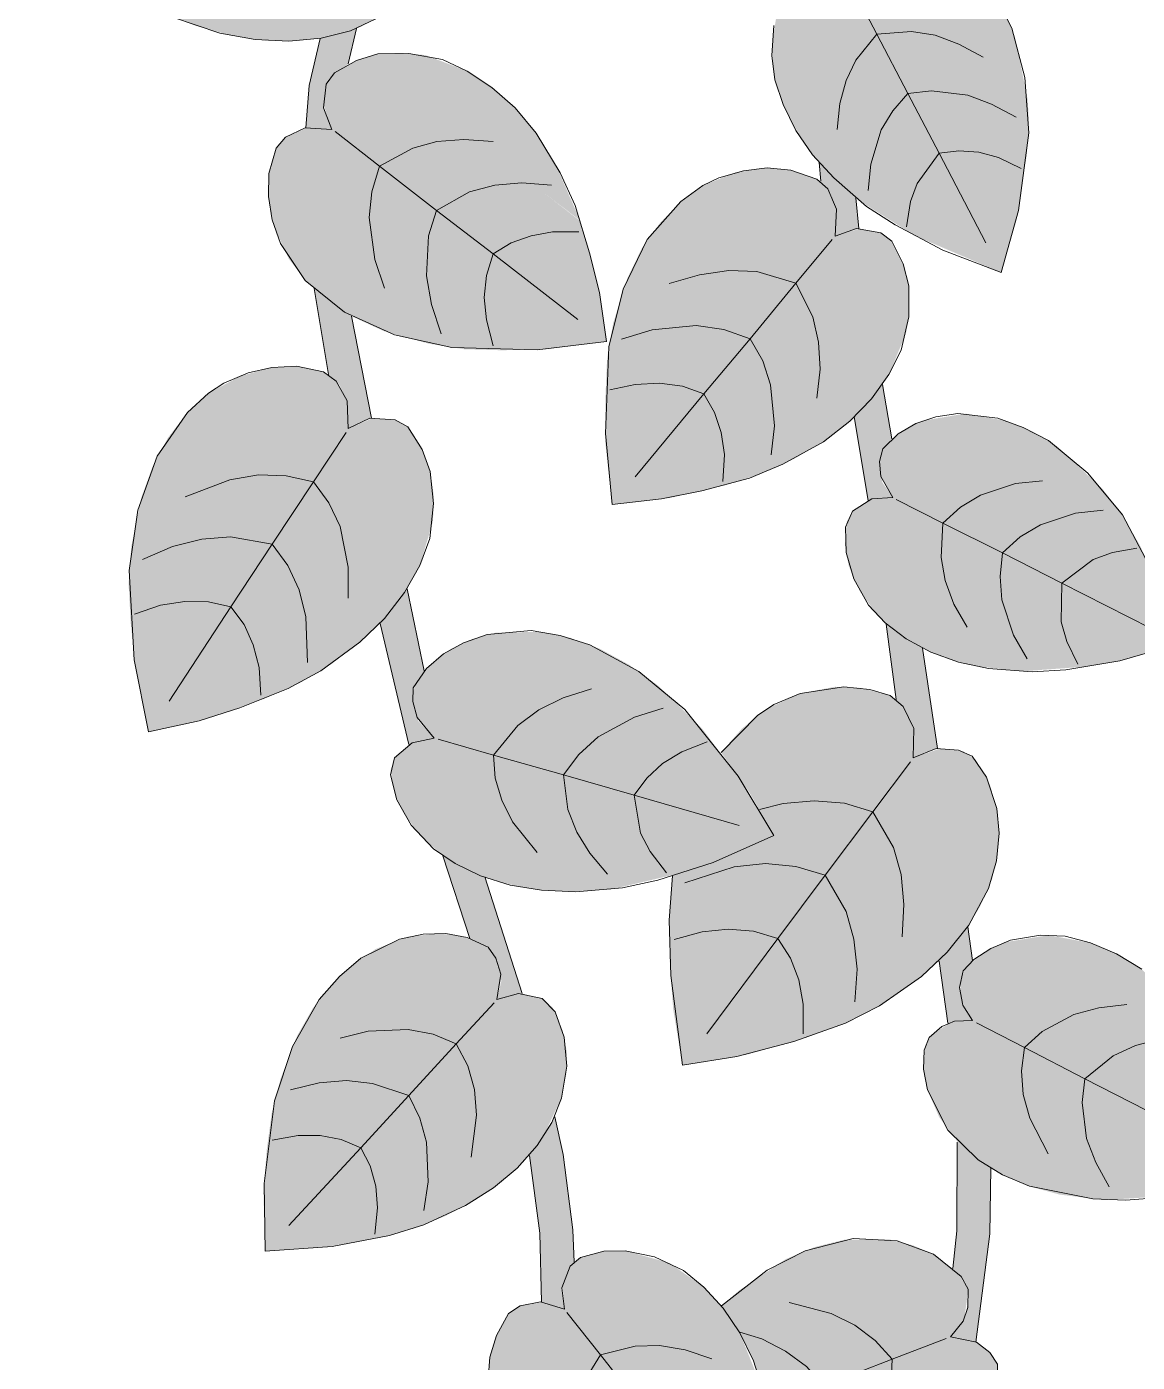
# Model space of a CAD drawing. Header units: centimetres. Extents: x 0 to 879, y -664 to 265.
# Drawn here: x 288.28 to 308.45, y -440.48 to -416.23 of the extents above; entities that cross this region are included whole.
import ezdxf

# ---------------------------------------------------------------- set-up
doc = ezdxf.new("R2010")
doc.units = ezdxf.units.CM
doc.layers.add('VEG-HOJAS', color=117, linetype='Continuous', lineweight=18, true_color=0x2e5e38)
doc.layers.add('VEG-NERVIOS', color=115, linetype='Continuous', lineweight=9, true_color=0x528c5c)
doc.layers.add('VEG-RELLENO', color=253, linetype='Continuous', true_color=0x96c896)

# ---------------------------------------------------------------- blocks, each defined once
blk = doc.blocks.new('VEG_Pothos_colgante_ALZADO')
at = {"layer": 'VEG-RELLENO', "true_color": 0x87a96a}
h = blk.add_hatch(color=63, dxfattribs=at)
h.dxf.hatch_style = 1
h.paths.add_polyline_path([(-12.07, -62.33), (-13.16, -61.81), (-13.24, -61.55), (-13.54, -61.3), (-13.9, -61.23), (-13.64, -60.89), (-11.82, -61.78), (-10.87, -62.13), (-10.74, -62.25), (-10.7, -62.42), (-10.8, -62.62), (-11.02, -62.7)])
h.paths.add_polyline_path([(-17.54, -60.3), (-18.04, -60.41), (-18.03, -60.25), (-18.12, -60), (-17.83, -60.06), (-17.59, -60), (-17.45, -59.91), (-17.36, -59.71), (-16.58, -59.75), (-16.16, -59.86), (-17.02, -60.33)])
h.paths.add_polyline_path([(-20.4, -61.62), (-20.82, -61.94), (-21.01, -61.94), (-21.3, -62.03), (-21.54, -62.26), (-21.7, -61.88), (-20.76, -61.14), (-20.03, -60.66), (-19.68, -60.85), (-19.36, -60.94)])
h.paths.add_polyline_path([(-23.95, -65.07), (-24.56, -65.9), (-24.98, -65.68), (-24.58, -65.37), (-24.41, -64.99), (-24.42, -64.71), (-24.08, -64.26)])
h.paths.add_polyline_path([(-25.88, -68.79), (-26.19, -69.01), (-26.3, -69.23), (-26.33, -69.59), (-26.18, -69.98), (-26.65, -69.95), (-26.59, -69.18), (-26.39, -68.33), (-25.73, -68.15)])
h.paths.add_polyline_path([(-25.82, -73.37), (-25.46, -75.22), (-25.88, -75.41), (-25.9, -74.91), (-26.04, -74.62), (-26.24, -74.43), (-26.5, -72.87)])
h.paths.add_polyline_path([(-24.81, -78.32), (-24.5, -79.81), (-24.7, -80.12), (-24.71, -80.37), (-24.61, -80.72), (-24.32, -81.03), (-24.78, -81.15), (-25.3, -78.95)])
h.paths.add_polyline_path([(-23.4, -83.55), (-22.72, -85.67), (-23.18, -85.78), (-23.1, -85.44), (-23.17, -85.11), (-23.34, -84.83), (-23.67, -84.67), (-24.16, -83.17)])
h.paths.add_polyline_path([(-21.99, -88.56), (-21.8, -89.96), (-21.78, -90.55), (-22, -91.01), (-21.95, -91.4), (-22.37, -91.27), (-22.4, -90.02), (-22.59, -88.61), (-22.13, -87.91)])
h.paths.add_polyline_path([(-22.19, -94.83), (-22.45, -96.27), (-22.88, -96.36), (-22.78, -95.96), (-22.92, -95.49), (-22.71, -94.31)])
h.paths.add_polyline_path([(-22.87, -100.36), (-23.01, -100.57), (-23.09, -100.86), (-23, -101.32), (-23.43, -101.23), (-23.47, -100.05), (-22.88, -99.67)])
h.paths.add_polyline_path([(-22, -105.55), (-22.39, -105.8), (-22.43, -105.35), (-22.62, -105.02), (-22.07, -105.29)])
h.paths.add_polyline_path([(-21.43, -109.68), (-21.15, -109.31), (-21.11, -109.59), (-20.93, -109.85), (-21.36, -109.91)])
h = blk.add_hatch(color=63, dxfattribs=at)
h.dxf.hatch_style = 1
h.paths.add_polyline_path([(-10.92, -62), (-11.75, -61.11), (-11.72, -60.84), (-11.81, -60.62), (-12, -60.44), (-12.29, -60.36), (-12.11, -60.17), (-12.05, -60.02), (-11.53, -60.47), (-10.37, -61.7), (-10.46, -62)])
h.paths.add_polyline_path([(-15.87, -64.83), (-16.39, -66.5), (-16.57, -66.65), (-16.74, -66.94), (-16.77, -67.33), (-17.15, -67.11), (-16.74, -65.51), (-16.58, -65.05)])
h.paths.add_polyline_path([(-16.61, -71.78), (-17.04, -71.92), (-16.99, -71.5), (-17.12, -71.14), (-17.3, -70.92), (-17.33, -70.58), (-16.66, -71.22)])
h.paths.add_polyline_path([(-16.18, -74.61), (-16.01, -75.6), (-16.2, -75.86), (-16.22, -76.15), (-16.18, -76.39), (-15.99, -76.66), (-16.44, -76.72), (-16.69, -75.2)])
h.paths.add_polyline_path([(-15.45, -79.4), (-15.18, -81.22), (-15.62, -81.39), (-15.59, -80.93), (-15.75, -80.54), (-15.93, -80.33), (-16.11, -78.96)])
h.paths.add_polyline_path([(-14.54, -85.07), (-14.71, -85.26), (-14.78, -85.56), (-14.72, -85.88), (-14.54, -86.16), (-14.99, -86.21), (-15.15, -85.08), (-14.63, -84.46)])
h.paths.add_polyline_path([(-14.23, -90.01), (-14.48, -92), (-14.94, -91.9), (-14.69, -91.57), (-14.61, -91.21), (-14.65, -90.96), (-14.9, -90.66), (-14.83, -89.98), (-14.82, -88.37), (-14.21, -88.84)])
h.paths.add_polyline_path([(-15.04, -94.45), (-15.41, -95.75), (-15.61, -95.85), (-15.79, -96.1), (-15.87, -96.33), (-15.85, -96.67), (-16.26, -96.49), (-15.78, -94.84)])
h.paths.add_polyline_path([(-16.55, -99.75), (-17.09, -102.48), (-17.56, -102.39), (-17.33, -102.09), (-17.27, -101.88), (-17.26, -101.44), (-17.45, -101.11), (-16.99, -99.08)])
h.paths.add_polyline_path([(-17.47, -104.91), (-17.66, -106.25), (-17.89, -106.49), (-18.01, -106.86), (-17.95, -107.3), (-18.39, -107.16), (-18.14, -105.35)])
h.paths.add_polyline_path([(-18.72, -115.08), (-18.92, -116.89), (-19.19, -117.09), (-19.32, -117.42), (-19.32, -117.79), (-19.17, -118.13), (-19.65, -118.1), (-19.37, -115.53)])
h.paths.add_polyline_path([(-19.22, -121.38), (-19.19, -122.85), (-19.64, -122.85), (-19.5, -122.55), (-19.49, -122.29), (-19.56, -121.99), (-19.82, -121.72), (-19.81, -120.81)])
h.paths.add_polyline_path([(-19.01, -124.81), (-18.81, -126.16), (-18.99, -126.41), (-19.01, -126.73), (-18.95, -126.99), (-18.75, -127.28), (-19.21, -127.32), (-19.53, -125.4)])
h.paths.add_polyline_path([(-18, -130.07), (-17.49, -132.41), (-17.94, -132.52), (-17.85, -132.17), (-17.88, -131.9), (-18.01, -131.61), (-18.31, -131.42), (-18.71, -129.64)])
at = {"layer": 'VEG-RELLENO', "true_color": 0x679d60}
h = blk.add_hatch(color=83, dxfattribs=at)
h.dxf.hatch_style = 1
h.paths.add_polyline_path([(-31.72, -66.18), (-30.95, -65.32), (-30.32, -64.74), (-29.75, -64.28), (-29.17, -63.9), (-28.35, -63.52), (-27.74, -63.33), (-27.14, -63.24), (-26.56, -63.24), (-26.04, -63.32), (-25.42, -63.58), (-24.94, -63.93), (-24.65, -64.27), (-24.42, -64.71), (-24.41, -64.99), (-24.62, -65.42), (-24.98, -65.68), (-24.54, -65.93), (-24.32, -66.27), (-24.29, -66.54), (-24.45, -67), (-24.68, -67.37), (-24.99, -67.69), (-25.38, -67.97), (-25.68, -68.13), (-26.18, -68.29), (-26.76, -68.37), (-27.36, -68.37), (-27.99, -68.28), (-28.65, -68.1), (-29.28, -67.85), (-29.92, -67.5), (-30.83, -66.9)])
h.paths.add_polyline_path([(-26.54, -65.28), (-27.38, -64.99), (-28.24, -64.83), (-29.11, -64.77), (-30, -64.86), (-29.16, -65.15), (-28.3, -65.31), (-27.43, -65.37)], flags=0)
at = {"layer": 'VEG-RELLENO', "true_color": 0x6ba263}
h = blk.add_hatch(color=83, dxfattribs=at)
h.dxf.hatch_style = 1
h.paths.add_polyline_path([(-14.02, -72.58), (-15.59, -71.91), (-16.62, -71.26), (-17.2, -70.72), (-17.56, -70.29), (-17.83, -69.84), (-18.04, -69.38), (-18.16, -68.93), (-18.18, -68.36), (-18.09, -67.85), (-17.94, -67.52), (-17.69, -67.19), (-17.48, -67.1), (-17.09, -67.12), (-16.77, -67.33), (-16.72, -66.89), (-16.52, -66.59), (-16.32, -66.47), (-15.89, -66.44), (-15.51, -66.5), (-14.78, -66.85), (-14.25, -67.39), (-13.98, -67.82), (-13.77, -68.31), (-13.54, -69.44), (-13.52, -69.83), (-13.52, -70.04), (-13.54, -70.24), (-13.56, -70.46), (-13.74, -71.61)])
h.paths.add_polyline_path([(-13.52, -70.03), (-14.05, -69.39), (-14.63, -68.86), (-15.19, -68.45), (-15.6, -68.24), (-15.16, -68.88), (-14.33, -69.69), (-13.54, -70.24)], flags=0)
at = {"layer": 'VEG-RELLENO', "true_color": 0xced696}
h = blk.add_hatch(color=71, dxfattribs=at)
h.dxf.hatch_style = 1
h.paths.add_polyline_path([(-15.6, -68.24), (-14.63, -68.86), (-14.05, -69.39), (-13.52, -70.03), (-13.54, -70.24), (-14.33, -69.69), (-14.91, -69.15), (-15.36, -68.63)])
at = {"layer": 'VEG-RELLENO', "true_color": 0x6ca464}
h = blk.add_hatch(color=83, dxfattribs=at)
h.dxf.hatch_style = 1
h.paths.add_polyline_path([(-21.19, -73.83), (-22.27, -73.97), (-23.09, -73.99), (-23.78, -73.97), (-24.42, -73.87), (-25.24, -73.64), (-25.78, -73.39), (-26.25, -73.08), (-26.66, -72.72), (-26.96, -72.33), (-27.22, -71.76), (-27.33, -71.2), (-27.32, -70.78), (-27.19, -70.32), (-27.02, -70.12), (-26.6, -69.94), (-26.18, -69.98), (-26.33, -69.53), (-26.28, -69.16), (-26.13, -68.95), (-25.73, -68.73), (-25.34, -68.61), (-24.93, -68.59), (-24.48, -68.63), (-23.72, -68.92), (-23.27, -69.22), (-22.85, -69.59), (-22.47, -70.05), (-22.13, -70.58), (-21.67, -71.63), (-22.32, -71.14), (-23.04, -70.75), (-23.79, -70.45), (-24.61, -70.27), (-23.95, -70.78), (-23.23, -71.16), (-22.47, -71.47), (-21.67, -71.64), (-21.35, -72.78)])
at = {"layer": 'VEG-RELLENO', "true_color": 0xced696}
h = blk.add_hatch(color=71, dxfattribs=at)
h.dxf.hatch_style = 1
h.paths.add_polyline_path([(-24.61, -70.27), (-23.79, -70.45), (-23.04, -70.75), (-22.32, -71.14), (-21.67, -71.64), (-22.47, -71.47), (-23.23, -71.16), (-23.95, -70.78)])
at = {"layer": 'VEG-RELLENO', "true_color": 0x6aa162}
h = blk.add_hatch(color=83, dxfattribs=at)
h.dxf.hatch_style = 1
h.paths.add_polyline_path([(-21.09, -76.79), (-21.21, -75.68), (-21.21, -74.85), (-21.18, -74.15), (-21.07, -73.5), (-20.81, -72.68), (-20.55, -72.14), (-20.22, -71.68), (-19.84, -71.29), (-19.44, -71), (-18.85, -70.76), (-18.27, -70.68), (-17.84, -70.72), (-17.37, -70.88), (-17.17, -71.06), (-16.99, -71.5), (-17.04, -71.92), (-16.59, -71.78), (-16.21, -71.86), (-16.01, -72.01), (-15.8, -72.42), (-15.7, -72.82), (-15.69, -73.23), (-15.75, -73.68), (-16.06, -74.43), (-16.38, -74.87), (-16.77, -75.28), (-17.25, -75.65), (-17.8, -75.97), (-18.38, -76.23), (-19.03, -76.44), (-20.03, -76.67)])
h.paths.add_polyline_path([(-17.8, -73.15), (-18.34, -73.79), (-18.77, -74.49), (-19.11, -75.23), (-19.33, -76.04), (-18.79, -75.4), (-18.36, -74.7), (-18.02, -73.96)], flags=0)
at = {"layer": 'VEG-RELLENO', "true_color": 0xced696}
h = blk.add_hatch(color=71, dxfattribs=at)
h.dxf.hatch_style = 1
h.paths.add_polyline_path([(-17.8, -73.15), (-18.02, -73.96), (-18.36, -74.7), (-18.79, -75.4), (-19.33, -76.04), (-19.11, -75.23), (-18.77, -74.49), (-18.34, -73.79)])
at = {"layer": 'VEG-RELLENO', "true_color": 0x679d60}
h = blk.add_hatch(color=83, dxfattribs=at)
h.dxf.hatch_style = 1
h.paths.add_polyline_path([(-29.51, -80.92), (-29.74, -79.8), (-29.83, -78.95), (-29.87, -78.23), (-29.82, -77.55), (-29.64, -76.67), (-29.43, -76.09), (-29.15, -75.57), (-28.8, -75.12), (-28.42, -74.77), (-27.84, -74.46), (-27.27, -74.3), (-26.82, -74.28), (-26.33, -74.38), (-26.1, -74.55), (-25.87, -74.97), (-25.88, -75.41), (-25.43, -75.22), (-25.03, -75.25), (-24.8, -75.38), (-24.54, -75.79), (-24.39, -76.19), (-24.33, -76.61), (-24.34, -77.09), (-24.58, -77.9), (-24.86, -78.39), (-25.22, -78.86), (-25.67, -79.29), (-26.19, -79.69), (-26.76, -80.03), (-27.41, -80.32), (-28.42, -80.67)])
h.paths.add_polyline_path([(-27.35, -76.24), (-27.73, -77.02), (-27.98, -77.83), (-28.14, -78.67), (-28.16, -79.54), (-27.77, -78.76), (-27.52, -77.94), (-27.37, -77.11)], flags=0)
h = blk.add_hatch(color=83, dxfattribs=at)
h.dxf.hatch_style = 1
h.paths.add_polyline_path([(-10.76, -79.31), (-11.71, -79.59), (-12.43, -79.73), (-13.66, -79.82), (-14.44, -79.73), (-14.97, -79.6), (-15.46, -79.4), (-15.89, -79.14), (-16.24, -78.84), (-16.58, -78.38), (-16.79, -77.91), (-16.86, -77.54), (-16.83, -77.11), (-16.72, -76.91), (-16.37, -76.69), (-15.99, -76.66), (-16.21, -76.28), (-16.22, -75.93), (-16.12, -75.72), (-15.79, -75.44), (-15.46, -75.27), (-14.67, -75.14), (-13.93, -75.27), (-13.46, -75.46), (-13.01, -75.73), (-12.18, -76.51), (-11.82, -76.98), (-11.51, -77.52), (-11.09, -78.38)])
h.paths.add_polyline_path([(-15.13, -77.91), (-14.6, -78.46), (-13.99, -78.92), (-13.34, -79.3), (-12.61, -79.58), (-13.15, -79.02), (-13.76, -78.57), (-14.41, -78.18)], flags=0)
at = {"layer": 'VEG-RELLENO', "true_color": 0xced696}
h = blk.add_hatch(color=71, dxfattribs=at)
h.dxf.hatch_style = 1
h.paths.add_polyline_path([(-27.35, -76.24), (-27.37, -77.11), (-27.52, -77.94), (-27.77, -78.76), (-28.16, -79.54), (-28.14, -78.67), (-27.98, -77.83), (-27.73, -77.02)])
h = blk.add_hatch(color=71, dxfattribs=at)
h.dxf.hatch_style = 1
h.paths.add_polyline_path([(-15.13, -77.91), (-14.41, -78.18), (-13.76, -78.57), (-13.15, -79.02), (-12.61, -79.58), (-13.34, -79.3), (-13.99, -78.92), (-14.6, -78.46)])
at = {"layer": 'VEG-RELLENO', "true_color": 0x689d60}
h = blk.add_hatch(color=83, dxfattribs=at)
h.dxf.hatch_style = 1
h.paths.add_polyline_path([(-18.15, -82.8), (-19.09, -83.23), (-19.83, -83.48), (-21.11, -83.78), (-21.96, -83.82), (-22.56, -83.77), (-23.12, -83.65), (-23.64, -83.46), (-24.08, -83.23), (-24.55, -82.83), (-24.88, -82.39), (-25.04, -82.03), (-25.11, -81.61), (-25.04, -81.39), (-24.72, -81.12), (-24.32, -81.03), (-24.63, -80.66), (-24.72, -80.29), (-24.66, -80.04), (-24.36, -79.67), (-24.03, -79.42), (-23.65, -79.24), (-23.21, -79.12), (-22.39, -79.1), (-21.85, -79.21), (-21.31, -79.41), (-20.78, -79.7), (-20.25, -80.08), (-19.46, -80.85), (-18.7, -81.87)])
h.paths.add_polyline_path([(-22.71, -80.67), (-22.09, -81.26), (-21.4, -81.72), (-20.67, -82.11), (-19.87, -82.38), (-20.48, -81.79), (-21.17, -81.33), (-21.9, -80.94)], flags=0)
at = {"layer": 'VEG-RELLENO', "true_color": 0x63965c}
h = blk.add_hatch(color=83, dxfattribs=at)
h.dxf.hatch_style = 1
h.paths.add_polyline_path([(-19.81, -86.97), (-19.98, -85.95), (-20.04, -85.1), (-20.04, -84.08), (-19.99, -83.53), (-19.09, -83.23), (-18.15, -82.8), (-18.6, -82.01), (-19.11, -81.29), (-18.73, -80.86), (-18.3, -80.51), (-17.67, -80.22), (-17.04, -80.1), (-16.57, -80.12), (-16.04, -80.26), (-15.8, -80.46), (-15.59, -80.93), (-15.62, -81.39), (-15.13, -81.22), (-14.71, -81.27), (-14.48, -81.43), (-14.23, -81.87), (-14.1, -82.31), (-14.06, -82.76), (-14.11, -83.26), (-14.19, -83.6), (-14.41, -84.1), (-14.73, -84.6), (-15.14, -85.07), (-15.65, -85.5), (-16.23, -85.89), (-16.85, -86.21), (-17.56, -86.47), (-18.64, -86.78)])
h.paths.add_polyline_path([(-16.27, -82.88), (-17.13, -83.21), (-17.9, -83.67), (-18.62, -84.22), (-19.26, -84.88), (-18.4, -84.55), (-17.62, -84.09), (-16.9, -83.55)], flags=0)
at = {"layer": 'VEG-RELLENO', "true_color": 0xced696}
h = blk.add_hatch(color=71, dxfattribs=at)
h.dxf.hatch_style = 1
h.paths.add_polyline_path([(-22.71, -80.67), (-21.9, -80.94), (-21.17, -81.33), (-20.48, -81.79), (-19.87, -82.38), (-20.67, -82.11), (-21.4, -81.72), (-22.09, -81.26)])
h = blk.add_hatch(color=71, dxfattribs=at)
h.dxf.hatch_style = 1
h.paths.add_polyline_path([(-16.27, -82.88), (-16.9, -83.55), (-17.62, -84.09), (-18.4, -84.55), (-19.26, -84.88), (-18.62, -84.22), (-17.9, -83.67), (-17.13, -83.21)])
at = {"layer": 'VEG-RELLENO', "true_color": 0x6da565}
h = blk.add_hatch(color=83, dxfattribs=at)
h.dxf.hatch_style = 1
h.paths.add_polyline_path([(-27.39, -90.35), (-27.42, -89.29), (-27.36, -88.5), (-27.27, -87.84), (-27.11, -87.22), (-26.81, -86.44), (-26.52, -85.93), (-26.17, -85.49), (-25.78, -85.13), (-25.38, -84.86), (-24.8, -84.64), (-24.25, -84.58), (-23.85, -84.62), (-23.41, -84.78), (-23.23, -84.96), (-23.1, -85.38), (-23.18, -85.78), (-22.73, -85.67), (-22.36, -85.76), (-22.17, -85.92), (-21.99, -86.33), (-21.91, -86.73), (-21.92, -87.13), (-22.01, -87.57), (-22.35, -88.29), (-22.68, -88.71), (-23.09, -89.09), (-23.57, -89.42), (-24.12, -89.71), (-24.7, -89.94), (-25.35, -90.11), (-26.34, -90.28)])
h.paths.add_polyline_path([(-24.7, -86.29), (-25.38, -86.75), (-25.97, -87.3), (-26.48, -87.92), (-26.9, -88.62), (-26.22, -88.16), (-25.64, -87.61), (-25.12, -87)], flags=0)
at = {"layer": 'VEG-RELLENO', "true_color": 0x64985d}
h = blk.add_hatch(color=83, dxfattribs=at)
h.dxf.hatch_style = 1
h.paths.add_polyline_path([(-9.19, -88.93), (-10.16, -89.21), (-10.9, -89.34), (-12.16, -89.42), (-12.96, -89.32), (-13.51, -89.17), (-14, -88.96), (-14.44, -88.69), (-14.8, -88.38), (-15.15, -87.91), (-15.36, -87.42), (-15.43, -87.04), (-15.4, -86.61), (-15.28, -86.41), (-14.93, -86.19), (-14.54, -86.16), (-14.76, -85.77), (-14.76, -85.41), (-14.66, -85.19), (-14.32, -84.91), (-13.97, -84.74), (-13.16, -84.61), (-12.4, -84.75), (-11.93, -84.95), (-11.47, -85.23), (-10.62, -86.04), (-10.04, -86.9), (-9.62, -87.74), (-9.5, -88.67), (-9.29, -88.64)])
h.paths.add_polyline_path([(-13.61, -87.35), (-12.89, -87.69), (-12.14, -87.89), (-11.37, -88.01), (-10.58, -88.01), (-11.3, -87.68), (-12.05, -87.47), (-12.82, -87.35)], flags=0)
at = {"layer": 'VEG-RELLENO', "true_color": 0xced696}
h = blk.add_hatch(color=71, dxfattribs=at)
h.dxf.hatch_style = 1
h.paths.add_polyline_path([(-24.7, -86.29), (-25.12, -87), (-25.64, -87.61), (-26.22, -88.16), (-26.9, -88.62), (-26.48, -87.92), (-25.97, -87.3), (-25.38, -86.75)])
h = blk.add_hatch(color=71, dxfattribs=at)
h.dxf.hatch_style = 1
h.paths.add_polyline_path([(-13.61, -87.35), (-12.82, -87.35), (-12.05, -87.47), (-11.3, -87.68), (-10.58, -88.01), (-11.37, -88.01), (-12.14, -87.89), (-12.89, -87.69)])
at = {"layer": 'VEG-RELLENO', "true_color": 0x61945b}
h = blk.add_hatch(color=83, dxfattribs=at)
h.dxf.hatch_style = 1
h.paths.add_polyline_path([(-18.78, -91.06), (-17.93, -90.49), (-17.4, -90.27), (-16.87, -90.14), (-16.07, -90.13), (-15.63, -90.24), (-15.25, -90.4), (-14.83, -90.72), (-14.62, -91.04), (-14.69, -91.57), (-14.94, -91.9), (-14.47, -92), (-14.23, -92.19), (-14.09, -92.4), (-14.09, -92.96), (-14.32, -93.62), (-14.57, -93.99), (-14.91, -94.34), (-15.33, -94.63), (-15.83, -94.87), (-16.78, -95.1), (-17.42, -95.14), (-18.13, -95.11), (-18.14, -94.2), (-17.12, -93.71), (-16.49, -93.3), (-16.11, -92.96), (-16.94, -93.17), (-18.17, -93.75), (-18.28, -93.11), (-18.52, -92.34), (-18.77, -91.83), (-19.1, -91.34)])
at = {"layer": 'VEG-RELLENO', "true_color": 0x62955b}
h = blk.add_hatch(color=83, dxfattribs=at)
h.dxf.hatch_style = 1
h.paths.add_polyline_path([(-18.22, -96.15), (-19.26, -96.03), (-20.02, -95.85), (-20.65, -95.67), (-21.23, -95.43), (-21.93, -95.02), (-22.38, -94.66), (-22.74, -94.27), (-23.03, -93.83), (-23.23, -93.4), (-23.34, -92.81), (-23.31, -92.27), (-23.19, -91.88), (-22.97, -91.48), (-22.76, -91.34), (-22.33, -91.27), (-21.95, -91.4), (-21.99, -90.95), (-21.85, -90.62), (-21.66, -90.46), (-21.24, -90.35), (-20.85, -90.34), (-20.05, -90.56), (-19.42, -91), (-19.07, -91.38), (-18.77, -91.83), (-18.33, -92.92), (-18.2, -93.51), (-18.14, -94.16), (-18.13, -95.14)])
h.paths.add_polyline_path([(-21.84, -93.05), (-21.46, -93.75), (-20.98, -94.37), (-20.44, -94.93), (-19.8, -95.4), (-20.18, -94.7), (-20.65, -94.08), (-21.19, -93.52)], flags=0)
at = {"layer": 'VEG-HOJAS'}
for points in [[(-25.38, -67.97), (-25.84, -68.19), (-26.37, -68.32), (-26.96, -68.38), (-27.57, -68.35), (-28.21, -68.23), (-29.07, -67.94)], [(-14.07, -67.67), (-13.83, -68.14), (-13.59, -69.04), (-13.52, -70.04), (-13.71, -71.45), (-14.02, -72.58), (-15.08, -72.17), (-15.95, -71.71), (-16.47, -71.38), (-17.06, -70.86), (-17.45, -70.44), (-17.75, -70), (-17.98, -69.53), (-18.13, -69.08), (-18.19, -68.64), (-18.15, -68.09)], [(-26.65, -69.95), (-26.59, -69.18), (-26.39, -68.33)], [(-25.73, -68.15), (-25.88, -68.79)], [(-17.3, -70.92), (-17.33, -70.58)], [(-16.66, -71.22), (-16.61, -71.78)], [(-26.24, -74.43), (-26.5, -72.87)], [(-25.82, -73.37), (-25.46, -75.22)], [(-16.18, -74.61), (-16.01, -75.6)], [(-10.76, -79.31), (-11.87, -79.63), (-12.85, -79.79), (-13.46, -79.83), (-14.25, -79.77), (-14.8, -79.65), (-15.3, -79.47), (-15.75, -79.23), (-16.13, -78.94), (-16.43, -78.62), (-16.7, -78.14), (-16.84, -77.66), (-16.85, -77.2), (-16.72, -76.91), (-16.37, -76.69), (-15.99, -76.66), (-16.21, -76.28), (-16.23, -76.01), (-16.17, -75.78), (-15.89, -75.51), (-15.57, -75.32), (-15.21, -75.2), (-14.81, -75.14), (-14.08, -75.22), (-13.62, -75.39), (-13.16, -75.63), (-12.45, -76.22), (-11.82, -76.98), (-11.16, -78.23)], [(-16.44, -76.72), (-16.69, -75.2)], [(-24.81, -78.32), (-24.5, -79.81)], [(-24.78, -81.15), (-25.3, -78.95)], [(-15.93, -80.33), (-16.11, -78.96)], [(-15.45, -79.4), (-15.18, -81.22)], [(-19.11, -81.29), (-18.45, -80.62), (-18.15, -80.42), (-17.67, -80.22), (-16.88, -80.1), (-16.41, -80.15), (-16.04, -80.26), (-15.8, -80.46), (-15.61, -80.86), (-15.62, -81.39), (-15.2, -81.22), (-14.8, -81.25), (-14.55, -81.36), (-14.29, -81.74), (-14.1, -82.31), (-14.06, -82.76), (-14.11, -83.26), (-14.25, -83.76), (-14.61, -84.43), (-15, -84.92), (-15.47, -85.36), (-16.23, -85.89), (-16.85, -86.21), (-17.79, -86.54), (-18.82, -86.81), (-19.81, -86.97), (-20.02, -85.34), (-20.05, -84.34), (-19.99, -83.53)], [(-23.67, -84.67), (-24.16, -83.17)], [(-23.4, -83.55), (-22.72, -85.67)], [(-11.12, -89.37), (-11.76, -89.42), (-12.36, -89.4), (-13.51, -89.17), (-14, -88.96), (-14.44, -88.69), (-14.99, -88.15), (-15.36, -87.42), (-15.43, -87.04), (-15.42, -86.7), (-15.33, -86.47), (-15.1, -86.27), (-14.87, -86.17), (-14.54, -86.16), (-14.72, -85.88), (-14.78, -85.56), (-14.71, -85.26), (-14.52, -85.05), (-14.21, -84.85), (-13.85, -84.7), (-13.31, -84.61), (-12.86, -84.63), (-12.4, -84.75), (-11.93, -84.95), (-11.47, -85.23)], [(-14.63, -84.46), (-14.54, -85.07)], [(-14.99, -86.21), (-15.15, -85.08)], [(-22.13, -87.91), (-21.98, -88.59), (-21.8, -89.96), (-21.78, -90.55)], [(-14.9, -90.66), (-14.83, -89.98), (-14.82, -88.37)], [(-22.37, -91.27), (-22.4, -90.02), (-22.59, -88.61)], [(-14.21, -88.84), (-14.23, -90.03), (-14.48, -92)], [(-19.1, -91.34), (-18.27, -90.69), (-17.58, -90.34), (-16.71, -90.12), (-15.91, -90.16), (-15.25, -90.4), (-14.75, -90.81), (-14.62, -91.04), (-14.63, -91.37), (-14.71, -91.62), (-14.94, -91.9), (-14.47, -92), (-14.23, -92.19), (-14.09, -92.4), (-14.09, -92.96), (-14.26, -93.5), (-14.68, -94.12), (-15.18, -94.54), (-15.83, -94.87), (-16.58, -95.07), (-17.42, -95.14), (-18.13, -95.11)], [(-23.34, -92.67), (-23.31, -92.27), (-23.19, -91.88), (-22.97, -91.48), (-22.76, -91.34), (-22.39, -91.27), (-21.95, -91.4), (-22, -91.01), (-21.85, -90.62), (-21.66, -90.46), (-21.24, -90.35), (-20.85, -90.34), (-20.32, -90.45), (-19.79, -90.7), (-19.42, -91), (-19.07, -91.38), (-18.77, -91.83), (-18.52, -92.34), (-18.28, -93.11)]]:
    blk.add_lwpolyline(points, dxfattribs=at)
for points in [[(-21.19, -73.83), (-22.45, -73.98), (-24, -73.94), (-25.04, -73.71), (-25.95, -73.3), (-26.66, -72.72), (-27.11, -72.05), (-27.26, -71.62), (-27.33, -71.2), (-27.32, -70.78), (-27.19, -70.32), (-27.02, -70.12), (-26.66, -69.95), (-26.18, -69.98), (-26.33, -69.59), (-26.28, -69.16), (-26.13, -68.95), (-25.73, -68.73), (-25.34, -68.61), (-24.78, -68.6), (-24.17, -68.71), (-23.72, -68.92), (-23.27, -69.22), (-22.85, -69.59), (-22.47, -70.05), (-22.03, -70.77), (-21.76, -71.36), (-21.5, -72.22), (-21.32, -72.94)], [(-21.09, -76.79), (-21.21, -75.5), (-21.15, -73.93), (-20.89, -72.88), (-20.45, -71.98), (-19.84, -71.29), (-19.44, -71), (-19.15, -70.86), (-18.7, -70.73), (-18.27, -70.68), (-17.84, -70.72), (-17.37, -70.88), (-17.17, -71.06), (-17.01, -71.43), (-17.04, -71.92), (-16.65, -71.78), (-16.21, -71.86), (-16.01, -72.01), (-15.8, -72.42), (-15.7, -72.82), (-15.7, -73.38), (-15.84, -73.99), (-16.06, -74.43), (-16.38, -74.87), (-16.77, -75.28), (-17.25, -75.65), (-17.99, -76.06), (-18.59, -76.31), (-19.46, -76.54), (-20.19, -76.69)], [(-29.51, -80.92), (-29.77, -79.61), (-29.86, -77.99), (-29.7, -76.89), (-29.35, -75.91), (-28.8, -75.12), (-28.42, -74.77), (-28.14, -74.59), (-27.7, -74.4), (-27.27, -74.3), (-26.82, -74.28), (-26.33, -74.38), (-26.1, -74.55), (-25.9, -74.91), (-25.88, -75.41), (-25.49, -75.22), (-25.03, -75.25), (-24.8, -75.38), (-24.54, -75.79), (-24.39, -76.19), (-24.33, -76.77), (-24.4, -77.41), (-24.58, -77.9), (-24.86, -78.39), (-25.22, -78.86), (-25.67, -79.29), (-26.38, -79.81), (-26.97, -80.13), (-27.85, -80.48), (-28.59, -80.72)], [(-18.15, -82.8), (-19.25, -83.29), (-20.26, -83.61), (-20.9, -83.75), (-21.75, -83.82), (-22.37, -83.79), (-22.94, -83.7), (-23.48, -83.53), (-23.94, -83.31), (-24.33, -83.04), (-24.74, -82.61), (-25, -82.15), (-25.11, -81.7), (-25.04, -81.39), (-24.72, -81.12), (-24.32, -81.03), (-24.63, -80.66), (-24.71, -80.37), (-24.7, -80.12), (-24.46, -79.77), (-24.15, -79.5), (-23.79, -79.3), (-23.36, -79.15), (-22.56, -79.08), (-22.03, -79.17), (-21.49, -79.34), (-20.6, -79.82), (-19.77, -80.51), (-18.8, -81.72)], [(-27.39, -90.35), (-27.41, -89.12), (-27.22, -87.62), (-26.89, -86.63), (-26.41, -85.78), (-26.04, -85.36), (-25.65, -85.03), (-24.95, -84.68), (-24.52, -84.59), (-24.11, -84.58), (-23.72, -84.65), (-23.34, -84.83), (-23.2, -85.03), (-23.11, -85.32), (-23.18, -85.78), (-22.79, -85.67), (-22.36, -85.76), (-22.12, -86), (-21.96, -86.46), (-21.91, -86.99), (-22.01, -87.57), (-22.18, -88.01), (-22.45, -88.43), (-22.81, -88.84), (-23.24, -89.2), (-23.75, -89.52), (-24.51, -89.87), (-25.13, -90.06), (-26.17, -90.26)]]:
    blk.add_lwpolyline(points, close=True, dxfattribs=at)
at = {"layer": 'VEG-NERVIOS'}
for points in [[(-16.73, -67.39), (-16.28, -68.25)], [(-16.28, -68.25), (-16.66, -68.72), (-16.84, -69.09), (-16.95, -69.51), (-17, -69.98)], [(-16.28, -68.25), (-15.65, -68.2), (-15.22, -68.27), (-14.79, -68.43), (-14.35, -68.67)], [(-16.28, -68.25), (-15.72, -69.33)], [(-15.72, -69.33), (-15.99, -69.64), (-16.2, -69.99), (-16.39, -70.61), (-16.44, -71.09)], [(-15.72, -69.33), (-15.29, -69.28), (-14.63, -69.36), (-14.2, -69.52), (-13.75, -69.76)], [(-15.72, -69.33), (-15.15, -70.41)], [(-26.12, -70.02), (-25.31, -70.65)], [(-25.31, -70.65), (-24.71, -70.32), (-24.27, -70.2), (-23.78, -70.16), (-23.25, -70.2)], [(-15.15, -70.41), (-15.55, -70.96), (-15.67, -71.29), (-15.74, -71.75)], [(-15.15, -70.41), (-14.79, -70.37), (-14.43, -70.39), (-14.07, -70.49), (-13.66, -70.69)], [(-15.15, -70.41), (-14.3, -72.04)], [(-25.31, -70.65), (-25.45, -71.11), (-25.5, -71.58), (-25.4, -72.34), (-25.22, -72.86)], [(-25.31, -70.65), (-24.28, -71.45)], [(-24.28, -71.45), (-23.68, -71.11), (-23.22, -70.99), (-22.73, -70.95), (-22.19, -70.99)], [(-24.28, -71.45), (-24.42, -71.91), (-24.46, -72.64), (-24.37, -73.16), (-24.19, -73.69)], [(-24.28, -71.45), (-23.25, -72.24)], [(-23.25, -72.24), (-22.92, -72.04), (-22.56, -71.91), (-22.17, -71.84), (-21.69, -71.84)], [(-17.09, -71.98), (-17.75, -72.77)], [(-23.25, -72.24), (-23.37, -72.63), (-23.41, -73.03), (-23.37, -73.44), (-23.25, -73.91)], [(-23.25, -72.24), (-21.71, -73.43)], [(-17.75, -72.77), (-18.46, -72.56), (-18.97, -72.54), (-19.5, -72.62), (-20.05, -72.78)], [(-17.75, -72.77), (-18.58, -73.78)], [(-17.75, -72.77), (-17.44, -73.38), (-17.34, -73.84), (-17.31, -74.33), (-17.37, -74.86)], [(-18.58, -73.78), (-19.06, -73.61), (-19.56, -73.54), (-20.36, -73.62), (-20.92, -73.79)], [(-18.58, -73.78), (-19.42, -74.78)], [(-18.58, -73.78), (-18.35, -74.18), (-18.21, -74.62), (-18.14, -75.36), (-18.2, -75.89)], [(-19.42, -74.78), (-19.81, -74.64), (-20.23, -74.59), (-20.67, -74.61), (-21.13, -74.71)], [(-19.42, -74.78), (-20.67, -76.29)], [(-19.42, -74.78), (-19.23, -75.12), (-19.11, -75.48), (-19.05, -75.88), (-19.08, -76.37)], [(-25.92, -75.48), (-26.51, -76.38)], [(-26.51, -76.38), (-27.01, -76.27), (-27.51, -76.25), (-28.03, -76.34), (-28.84, -76.65)], [(-26.51, -76.38), (-27.26, -77.51)], [(-26.51, -76.38), (-26.23, -76.76), (-26.03, -77.19), (-25.88, -77.93), (-25.88, -78.49)], [(-15.08, -77.13), (-14.76, -76.84), (-14.4, -76.62), (-13.76, -76.41), (-13.27, -76.36)], [(-15.93, -76.7), (-15.08, -77.13)], [(-14, -77.67), (-13.68, -77.38), (-13.31, -77.16), (-12.67, -76.95), (-12.17, -76.89)], [(-15.08, -77.13), (-15.11, -77.75), (-15.04, -78.17), (-14.88, -78.6), (-14.64, -79.02)], [(-15.08, -77.13), (-14, -77.67)], [(-27.26, -77.51), (-28.02, -77.38), (-28.54, -77.42), (-29.07, -77.55), (-29.62, -77.79)], [(-27.26, -77.51), (-28.01, -78.65)], [(-27.26, -77.51), (-26.98, -77.9), (-26.77, -78.34), (-26.65, -78.83), (-26.62, -79.66)], [(-12.92, -78.22), (-12.35, -77.79), (-12, -77.66), (-11.56, -77.58)], [(-14, -77.67), (-14.04, -78.1), (-14.01, -78.52), (-13.8, -79.16), (-13.55, -79.59)], [(-14, -77.67), (-12.92, -78.22)], [(-12.92, -78.22), (-12.93, -78.92), (-12.83, -79.28), (-12.63, -79.69)], [(-12.92, -78.22), (-11.3, -79.04)], [(-28.01, -78.65), (-28.42, -78.56), (-28.85, -78.55), (-29.29, -78.62), (-29.76, -78.78)], [(-28.01, -78.65), (-29.13, -80.36)], [(-28.01, -78.65), (-27.77, -78.97), (-27.61, -79.34), (-27.5, -79.75), (-27.47, -80.25)], [(-23.24, -81.34), (-22.8, -80.8), (-22.42, -80.52), (-21.98, -80.3), (-21.46, -80.14)], [(-21.97, -81.7), (-21.69, -81.33), (-21.34, -81.01), (-20.68, -80.65), (-20.16, -80.49)], [(-24.25, -81.05), (-23.24, -81.34)], [(-20.69, -82.07), (-20.46, -81.76), (-20.17, -81.49), (-19.82, -81.28), (-19.36, -81.1)], [(-23.24, -81.34), (-23.21, -81.76), (-23.09, -82.16), (-22.9, -82.55), (-22.45, -83.11)], [(-23.24, -81.34), (-21.97, -81.7)], [(-15.67, -81.46), (-16.35, -82.37)], [(-21.97, -81.7), (-21.89, -82.33), (-21.73, -82.74), (-21.49, -83.12), (-21.17, -83.5)], [(-21.97, -81.7), (-20.69, -82.07)], [(-20.69, -82.07), (-20.57, -82.76), (-20.4, -83.09), (-20.1, -83.48)], [(-20.69, -82.07), (-18.78, -82.62)], [(-16.35, -82.37), (-16.87, -82.21), (-17.42, -82.17), (-17.98, -82.22), (-18.41, -82.33)], [(-16.35, -82.37), (-17.22, -83.52)], [(-16.35, -82.37), (-15.98, -83.02), (-15.84, -83.51), (-15.79, -84.05), (-15.82, -84.64)], [(-17.22, -83.52), (-17.75, -83.36), (-18.3, -83.31), (-18.87, -83.37), (-19.77, -83.66)], [(-17.22, -83.52), (-18.08, -84.67)], [(-17.22, -83.52), (-16.84, -84.18), (-16.7, -84.68), (-16.64, -85.23), (-16.68, -85.82)], [(-18.08, -84.67), (-18.52, -84.54), (-18.98, -84.5), (-19.45, -84.55), (-19.96, -84.69)], [(-18.08, -84.67), (-19.37, -86.4)], [(-18.08, -84.67), (-17.85, -85.03), (-17.7, -85.42), (-17.62, -85.86), (-17.62, -86.4)], [(-23.23, -85.84), (-23.92, -86.58)], [(-13.6, -86.65), (-13.28, -86.36), (-12.7, -86.05), (-12.25, -85.93), (-11.74, -85.87)], [(-23.92, -86.58), (-24.34, -86.41), (-24.79, -86.32), (-25.52, -86.35), (-26.03, -86.48)], [(-14.47, -86.2), (-13.6, -86.65)], [(-12.5, -87.22), (-11.99, -86.8), (-11.58, -86.61), (-11.12, -86.49), (-10.61, -86.43)], [(-23.92, -86.58), (-24.78, -87.52)], [(-23.92, -86.58), (-23.71, -86.98), (-23.59, -87.41), (-23.55, -87.88), (-23.65, -88.64)], [(-13.6, -86.65), (-13.65, -87.07), (-13.62, -87.5), (-13.5, -87.93), (-13.17, -88.58)], [(-13.6, -86.65), (-12.5, -87.22)], [(-24.78, -87.52), (-25.44, -87.3), (-25.91, -87.25), (-26.41, -87.29), (-26.93, -87.42)], [(-12.5, -87.22), (-12.55, -87.65), (-12.47, -88.3), (-12.3, -88.74), (-12.06, -89.18)], [(-12.5, -87.22), (-11.39, -87.79)], [(-24.78, -87.52), (-25.65, -88.47)], [(-24.78, -87.52), (-24.58, -87.93), (-24.46, -88.37), (-24.43, -89.09), (-24.51, -89.61)], [(-25.65, -88.47), (-26.01, -88.32), (-26.39, -88.25), (-26.79, -88.25), (-27.26, -88.33)], [(-25.65, -88.47), (-26.96, -89.88)], [(-25.65, -88.47), (-25.48, -88.8), (-25.38, -89.17), (-25.35, -89.56), (-25.4, -90.04)], [(-16, -92.31), (-16.31, -91.97), (-16.68, -91.69), (-17.11, -91.48), (-17.87, -91.28)], [(-21.91, -91.46), (-21.3, -92.23)], [(-17.25, -92.79), (-17.56, -92.44), (-17.94, -92.16), (-18.37, -91.94), (-18.77, -91.82)], [(-21.3, -92.23), (-20.67, -92.07), (-20.23, -92.06), (-19.76, -92.14), (-19.28, -92.3)], [(-15.02, -91.93), (-16, -92.31)], [(-21.3, -92.23), (-21.54, -92.62), (-21.69, -93.05), (-21.77, -93.52), (-21.73, -94.3)], [(-21.3, -92.23), (-20.53, -93.21)], [(-16, -92.31), (-17.25, -92.79)], [(-16, -92.31), (-16.03, -93.01), (-16.17, -93.46), (-16.39, -93.91), (-16.71, -94.36)]]:
    blk.add_lwpolyline(points, dxfattribs=at)

msp = doc.modelspace()

# ---------------------------------------------------------------- block references
msp.add_blockref('VEG_Pothos_colgante_ALZADO', (320, -348.112))

doc.saveas('drawing.dxf')
